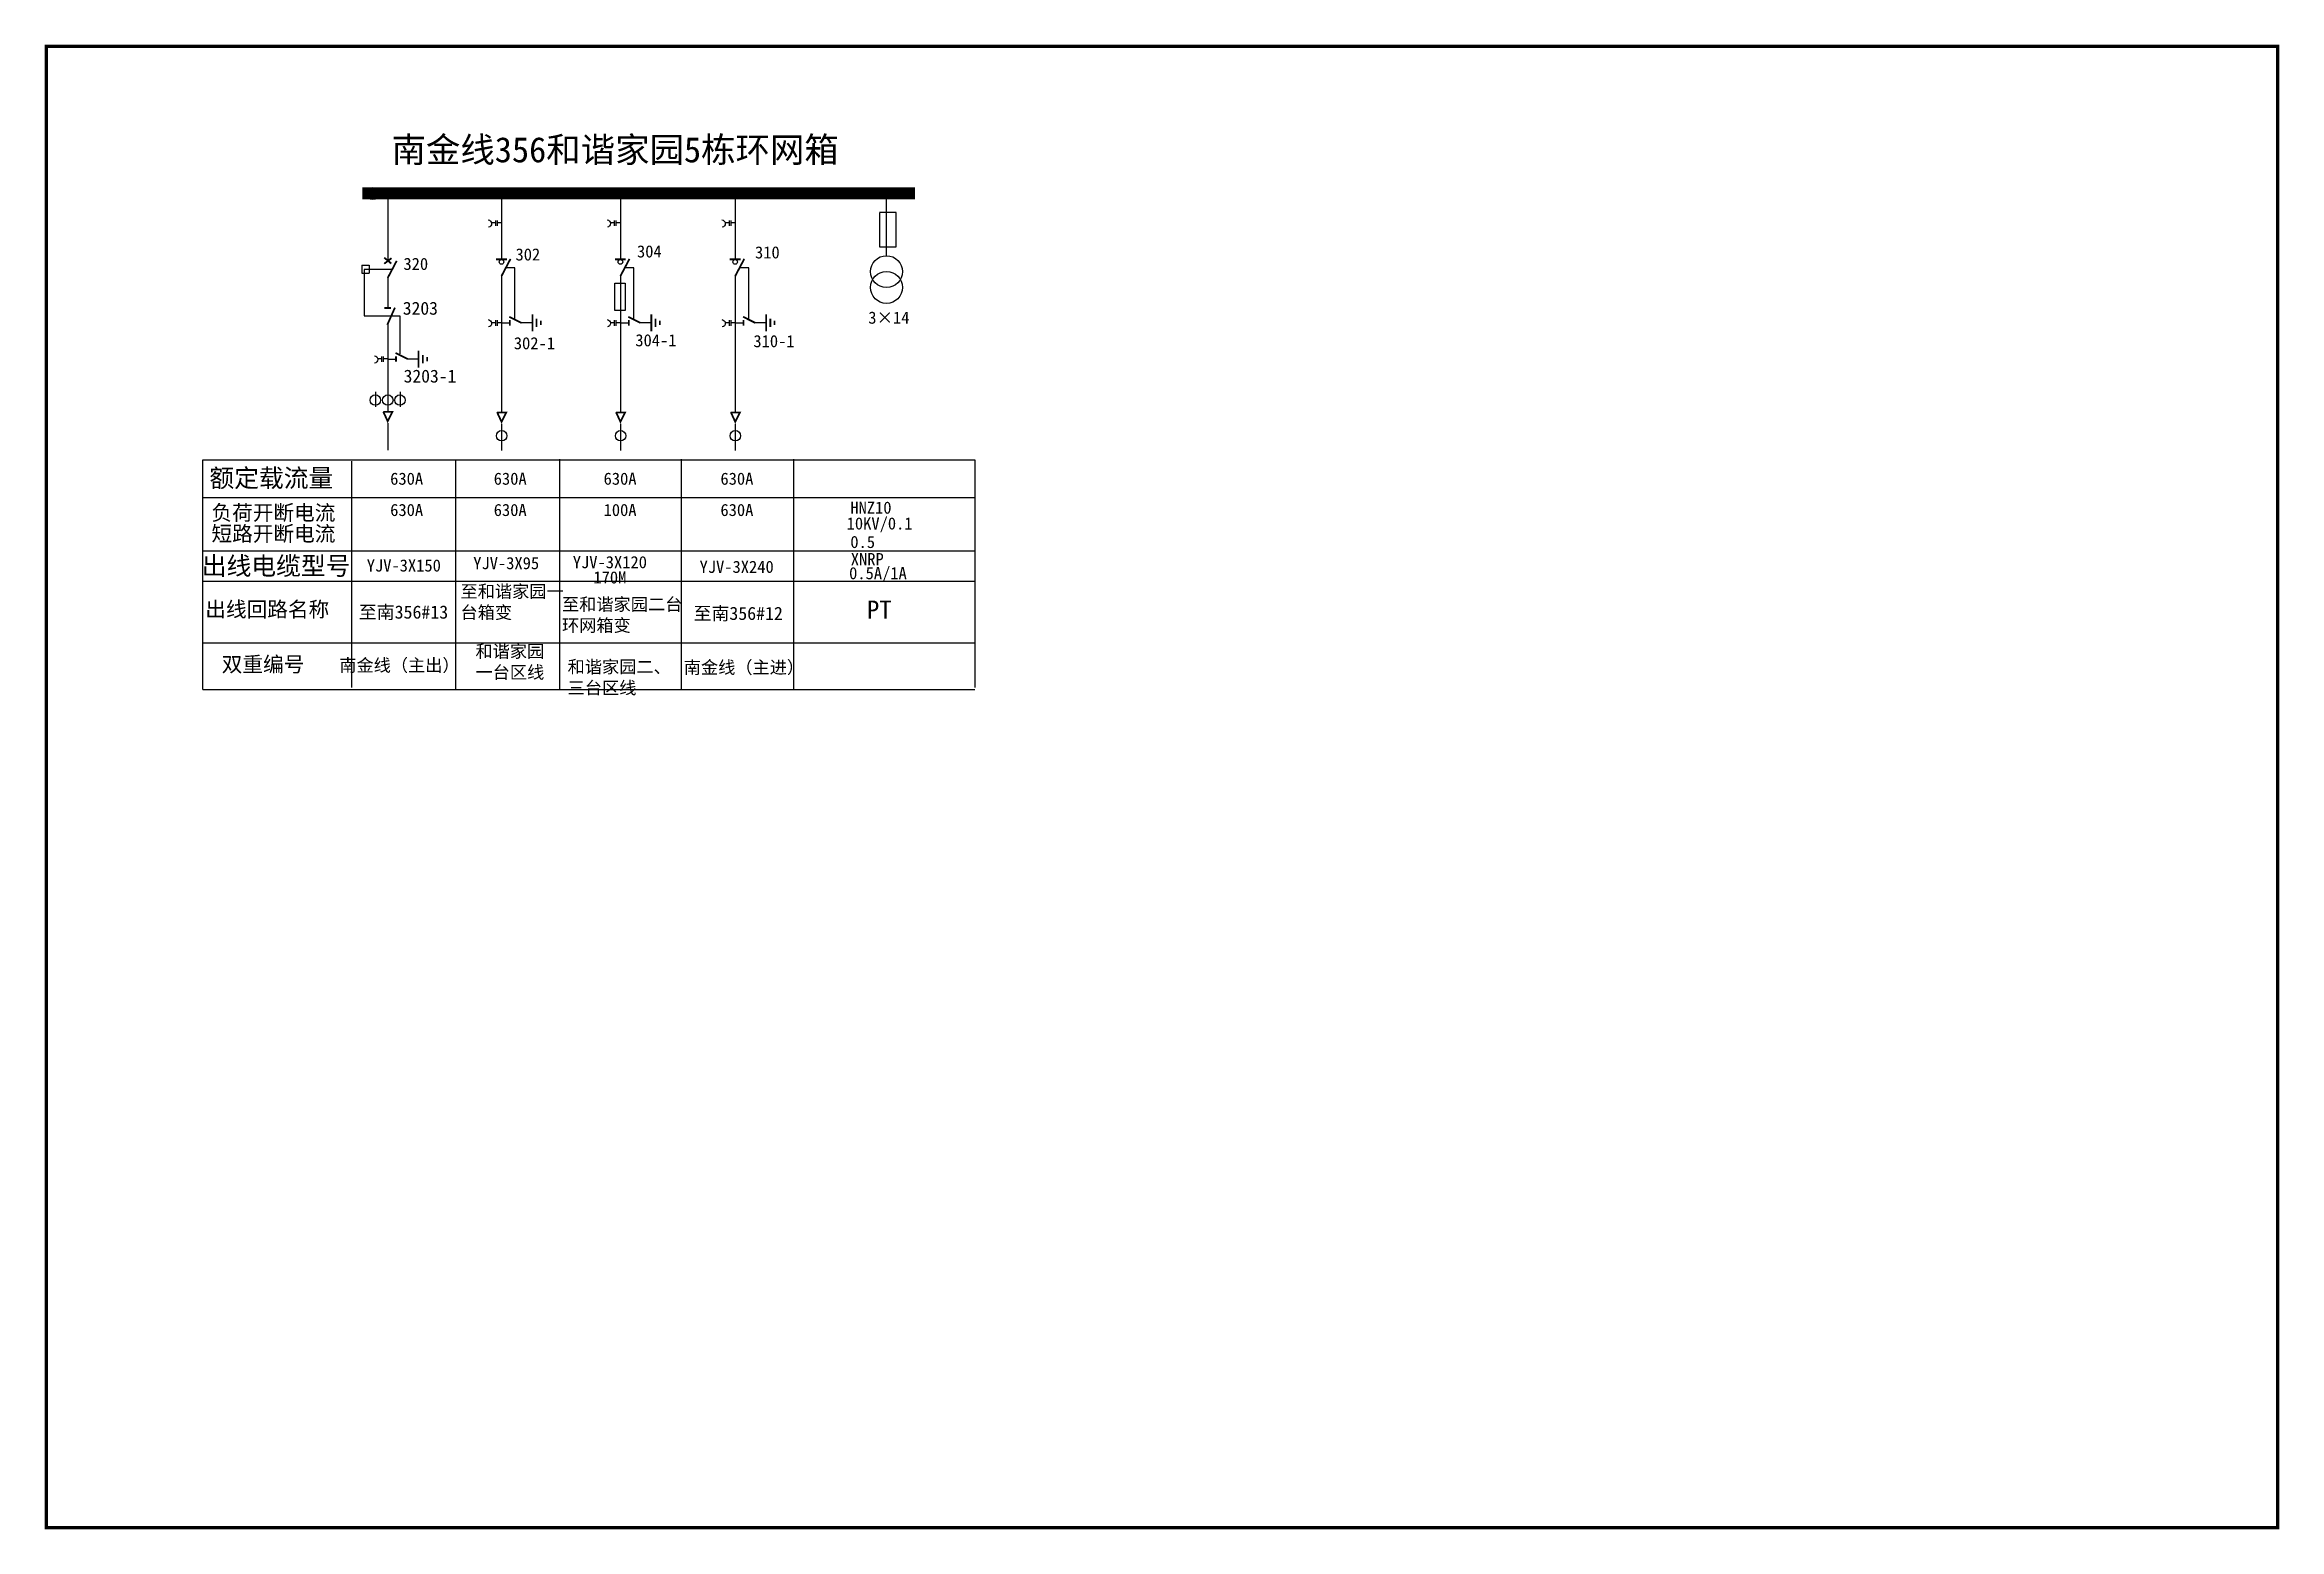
# Model space of a CAD drawing. Extents: x -2 to 344, y -245 to -15.
import ezdxf

# ---------------------------------------------------------------- set-up
doc = ezdxf.new("R2010")
doc.units = 0
doc.header["$LTSCALE"] = 0.774411
doc.linetypes.add('ACAD_ISO02W100', pattern=[15, 12, -3])
doc.linetypes.add('CENTER', pattern=[50.8, 31.75, -6.35, 6.35, -6.35])
doc.layers.get('0').update_dxf_attribs({"linetype": 'CONTINUOUS'})
doc.layers.add('2', color=7, linetype='CONTINUOUS')
doc.styles.add('HZ', font='')
doc.styles.get("Standard").update_dxf_attribs({"font": '', "height": 2.5})
doc.styles.add('字体', font='', dxfattribs={"height": 2.5})
doc.styles.get('HZ').set_extended_font_data('楷体_GB2312')
doc.styles.get('Standard').set_extended_font_data('SimSun')
doc.styles.get('字体').set_extended_font_data('楷体_GB2312')

# ---------------------------------------------------------------- blocks, each defined once
blk = doc.blocks.new('JD')
for points in [[(-2, 0.2), (-2, -0.2), (2, 0.2), (2, -0.2)], [(1, -1.2), (1, -0.8), (-1, -1.2), (-1, -0.8)], [(-0.5, -1.8), (-0.5, -2.2), (0.5, -1.8), (0.5, -2.2)]]:
    blk.add_trace(points)

msp = doc.modelspace()

# ---------------------------------------------------------------- linework, layer by layer
for p, q in [((50.98, -38.97), (50.98, -48.47)), ((68.6, -38.76), (68.6, -48.18)), ((87.01, -38.76), (87.01, -48.18)), ((104.78, -38.76), (104.78, -48.18)), ((129.71, -40.96), (127.11, -40.96)), ((127.11, -41.02), (127.11, -46.27)), ((128.16, -38.34), (128.16, -47.76)), ((129.71, -46.27), (129.71, -40.96)), ((127.11, -46.27), (129.71, -46.27)), ((46.98, -49.12), (46.98, -50.37)), ((46.98, -49.12), (48.1, -49.12)), ((46.98, -50.37), (48.1, -50.37)), ((48.1, -49.12), (48.1, -50.37)), ((50.98, -51.03), (50.98, -55.68)), ((68.6, -50.74), (68.6, -71.94)), ((87.01, -50.74), (87.01, -71.94)), ((104.78, -50.74), (104.78, -71.94)), ((50.98, -58), (50.98, -71.72)), ((68.6, -58.04), (69.9, -58.04)), ((71.59, -58), (73.36, -58)), ((87.01, -58.04), (88.31, -58.04)), ((90.01, -58), (91.77, -58)), ((104.78, -58.04), (106.08, -58.04)), ((107.78, -58), (109.54, -58)), ((50.98, -63.64), (52.28, -63.64)), ((53.97, -63.6), (55.74, -63.6)), ((49.11, -68.74), (49.11, -71.03)), ((52.92, -68.74), (52.92, -71.03)), ((22.38, -79.24), (141.86, -79.24)), ((22.38, -114.76), (22.38, -79.24)), ((45.38, -79.43), (45.38, -114.49)), ((77.56, -79.12), (77.56, -114.83)), ((96.43, -79.12), (96.43, -114.83)), ((113.81, -79.12), (113.81, -114.83)), ((141.86, -79.24), (141.86, -114.49)), ((22.45, -85.09), (141.87, -85.09)), ((22.45, -93.34), (141.87, -93.34)), ((22.45, -98), (141.87, -98)), ((141.86, -107.6), (22.38, -107.6)), ((141.86, -114.84), (22.38, -114.84))]:
    msp.add_line(p, q)
at = {"linetype": 'ACAD_ISO02W100'}
for p, q in [((47.33, -49.77), (47.33, -56.93)), ((51.54, -49.77), (47.33, -49.77)), ((47.33, -56.93), (52.88, -56.93)), ((52.88, -56.93), (52.88, -62.83))]:
    msp.add_line(p, q, dxfattribs=at)
at = {"linetype": 'CENTER'}
for p, q in [((50.98, -73.57), (50.98, -77.74)), ((68.61, -73.66), (68.61, -77.78)), ((87.02, -73.66), (87.02, -77.78)), ((104.79, -73.66), (104.79, -77.78))]:
    msp.add_line(p, q, dxfattribs=at)
at = {"color": 0, "linetype": 'Continuous'}
msp.add_line((61.48, -79.22), (61.48, -114.82), dxfattribs=at)
at = {"linetype": 'Continuous', "const_width": 0.5}
msp.add_lwpolyline([(-1.87, -15.25), (343.59, -15.25), (343.59, -244.48), (-1.87, -244.48)], close=True, dxfattribs=at)
for points, const_width in [([(47.04, -38.01), (132.62, -38.01)], 1.88), ([(50.44, -48.89), (51.58, -48.03)], 0.281), ([(50.45, -47.95), (51.55, -48.87)], 0.281), ([(50.98, -51.1), (52.38, -48.44)], 0.281), ([(67.77, -48.22), (69.43, -48.22)], 0.281), ([(68.6, -50.81), (70, -48.14)], 0.281), ([(86.18, -48.22), (87.84, -48.22)], 0.281), ([(87.01, -50.81), (88.42, -48.14)], 0.281), ([(103.95, -48.22), (105.61, -48.22)], 0.281), ([(104.78, -50.81), (106.19, -48.14)], 0.281), ([(50.47, -55.75), (51.51, -55.75)], 0.281), ([(50.92, -58.35), (52.1, -55.69)], 0.281), ([(69.82, -57.1), (71.7, -58.04)], 0.281), ([(69.9, -57.61), (69.9, -58.47)], 0.281), ([(88.24, -57.1), (90.11, -58.04)], 0.281), ([(88.31, -57.61), (88.31, -58.47)], 0.281), ([(106.01, -57.1), (107.88, -58.04)], 0.281), ([(106.08, -57.61), (106.08, -58.47)], 0.281), ([(52.2, -62.7), (54.08, -63.64)], 0.281), ([(52.28, -63.2), (52.28, -64.07)], 0.281), ([(50.29, -71.81), (51.72, -71.81), (50.98, -73.26), (50.3, -71.78)], 0.281), ([(67.91, -71.9), (69.34, -71.9), (68.61, -73.35), (67.92, -71.87)], 0.281), ([(86.32, -71.9), (87.75, -71.9), (87.02, -73.35), (86.34, -71.87)], 0.281), ([(104.09, -71.9), (105.52, -71.9), (104.79, -73.35), (104.11, -71.87)], 0.281)]:
    msp.add_lwpolyline(points, dxfattribs=dict(const_width=const_width))
for points in [[(66.56, -42.1, -0.877934), (66.58, -43.24)], [(84.97, -42.1, -0.877934), (84.99, -43.24)], [(102.74, -42.1, -0.877934), (102.76, -43.24)], [(66.56, -57.54, -0.877934), (66.58, -58.68)], [(84.97, -57.54, -0.877934), (84.99, -58.68)], [(102.74, -57.54, -0.877934), (102.76, -58.68)], [(48.93, -63.14, -0.877934), (48.96, -64.28)]]:
    msp.add_lwpolyline(points, format="xyb")
for points in [[(67.65, -42.58), (67.06, -42.58)], [(67.65, -42.19), (67.65, -43.04)], [(67.91, -42.19), (67.91, -43.04)], [(68.59, -42.58), (67.91, -42.58)], [(86.07, -42.58), (85.48, -42.58)], [(86.07, -42.19), (86.07, -43.04)], [(86.33, -42.19), (86.33, -43.04)], [(87.01, -42.58), (86.33, -42.58)], [(103.84, -42.58), (103.24, -42.58)], [(103.84, -42.19), (103.84, -43.04)], [(104.1, -42.19), (104.1, -43.04)], [(104.78, -42.58), (104.1, -42.58)], [(67.65, -58.02), (67.06, -58.02)], [(67.65, -57.63), (67.65, -58.49)], [(67.91, -57.63), (67.91, -58.49)], [(68.59, -58.02), (67.91, -58.02)], [(86.07, -58.02), (85.48, -58.02)], [(86.07, -57.63), (86.07, -58.49)], [(86.33, -57.63), (86.33, -58.49)], [(87.01, -58.02), (86.33, -58.02)], [(103.84, -58.02), (103.24, -58.02)], [(103.84, -57.63), (103.84, -58.49)], [(104.1, -57.63), (104.1, -58.49)], [(104.78, -58.02), (104.1, -58.02)], [(50.03, -63.62), (49.44, -63.62)], [(50.03, -63.23), (50.03, -64.08)], [(50.29, -63.23), (50.29, -64.08)], [(50.97, -63.62), (50.29, -63.62)]]:
    msp.add_lwpolyline(points)
at = {"linetype": 'ACAD_ISO02W100'}
for points in [[(70.69, -57.62), (70.69, -49.51), (69.29, -49.51)], [(89.1, -57.62), (89.1, -49.51), (87.7, -49.51)], [(106.87, -57.62), (106.87, -49.51), (105.47, -49.51)]]:
    msp.add_lwpolyline(points, dxfattribs=at)
at = {"color": 0, "linetype": 'Continuous'}
msp.add_lwpolyline([(86.16, -51.89), (87.75, -51.89), (87.75, -56.15), (86.16, -56.15)], close=True, dxfattribs=at)
for centre, radius in [((48.68, -38.03), 0.933), ((68.6, -48.61), 0.36), ((87.01, -48.61), 0.36), ((104.78, -48.61), 0.36), ((49.07, -69.99), 0.812), ((51, -69.99), 0.812), ((52.88, -69.99), 0.812), ((68.63, -75.51), 0.812), ((87.04, -75.51), 0.812), ((104.81, -75.51), 0.812)]:
    msp.add_circle(centre, radius)
at = {"layer": '2', "color": 3}
for centre in [(128.21, -50.11), (128.21, -52.56)]:
    msp.add_circle(centre, 2.46, dxfattribs=at)

# ---------------------------------------------------------------- block references
at = {"xscale": 0.65625, "yscale": 0.65625, "zscale": 0.65625, "rotation": 90}
for p in [(73.38, -58.05), (91.8, -58.05), (109.57, -58.05), (55.76, -63.65)]:
    msp.add_blockref('JD', p, dxfattribs=at)

# ---------------------------------------------------------------- texts
for s, height, p in [('320', 1.875, (53.42, -49.85)), ('302', 1.875, (70.77, -48.39)), ('304', 1.875, (89.58, -47.92)), ('310', 1.875, (107.85, -48.07)), ('3203', 2, (53.32, -56.78)), ('3×14', 1.875, (125.39, -58.17)), ('302-1', 1.875, (70.51, -62.13)), ('304-1', 1.875, (89.32, -61.67)), ('310-1', 1.875, (107.6, -61.81)), ('3203-1', 2, (53.45, -67.28)), ('630A', 1.875, (51.37, -83.09)), ('630A', 1.875, (67.4, -83.09)), ('630A', 1.875, (84.41, -83.09)), ('630A', 1.875, (102.5, -83.09)), ('630A', 1.875, (51.37, -87.93)), ('630A', 1.875, (67.4, -87.93)), ('100A', 1.875, (84.41, -87.93)), ('630A', 1.875, (102.5, -87.93)), ('HNZ10', 1.875, (122.61, -87.57)), ('10KV/0.1', 1.875, (122.04, -90.02)), ('0.5', 1.875, (122.61, -92.88)), ('YJV-3X150', 1.875, (47.74, -96.52)), ('YJV-3X95', 1.875, (64.23, -96.16)), ('YJV-3X120', 1.875, (79.64, -96.01)), ('170M', 1.875, (82.83, -98.37)), ('YJV-3X240', 1.875, (99.27, -96.73)), ('0.5A/1A', 1.875, (122.42, -97.71)), ('XNRP', 1.875, (122.68, -95.54))]:
    msp.add_text(s, height=height).set_placement(p)
at = {"style": 'HZ'}
for s, height, p in [('额定载流量', 2.812, (23.38, -83.46)), ('负荷开断电流', 2.344, (23.7, -88.59)), ('短路开断电流', 2.344, (23.7, -91.83)), ('出线电缆型号', 2.812, (22.2, -97.05)), ('出线回路名称', 2.344, (22.75, -103.54)), ('至南356#13', 2.031, (46.52, -103.81)), ('至南356#12', 2.031, (98.34, -104.01)), ('PT', 2.812, (125.18, -103.82)), ('双重编号', 2.344, (25.29, -112.05))]:
    msp.add_text(s, height=height, dxfattribs=at).set_placement(p)
at = {"color": 0, "linetype": 'Continuous', "attachment_point": 1, "style": 'HZ'}
for s, insert, char_height, width in [('至和谐家园一台箱变', (62.26, -98.62), 1.951, 16.9581), ('至和谐家园二台环网箱变', (77.97, -100.62), 1.9512, 19.9227), ('{\\fSimSun|b0|i0|c134|p2;南金线（主出）}', (43.49, -110.05), 1.9512, 18.588), ('和谐家园一台区线', (64.58, -107.88), 1.951, 12.5077), ('{\\fSimSun|b0|i0|c134|p2;和谐家园二、三台区线}', (78.84, -110.29), 1.9512, 15.9835), ('{\\fSimSun|b0|i0|c134|p2;南金线（主进）}', (96.82, -110.37), 1.9512, 18.588)]:
    msp.add_mtext(s, dxfattribs=dict(at, insert=insert, char_height=char_height, width=width))
at = {"layer": '2', "color": 7, "insert": (51.58, -29.29), "char_height": 3.9062, "width": 83.0504, "attachment_point": 1, "style": '字体'}
msp.add_mtext('{\\fSimSun|b0|i0|c134|p2;南金线}356{\\fSimSun|b0|i0|c134|p2;和谐家园}5{\\fSimSun|b0|i0|c134|p2;栋环网箱}', dxfattribs=at)

doc.saveas('drawing.dxf')
